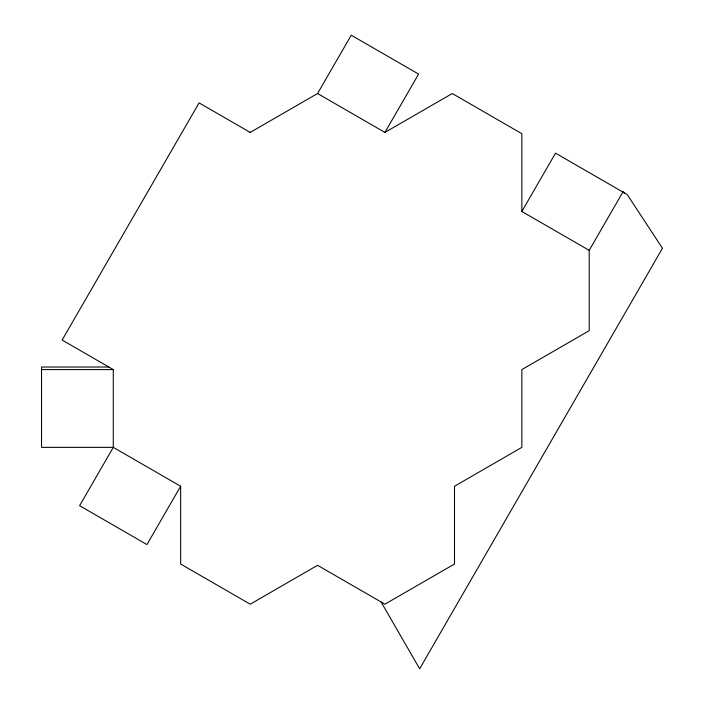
<?xml version="1.0" encoding="UTF-8"?>
<svg xmlns="http://www.w3.org/2000/svg" width="704" height="704" viewBox="0 0 704 704"><rect width="100%" height="100%" fill="white"/><g stroke="black" fill="none" stroke-linecap="round" stroke-linejoin="round"><path stroke-width="1.06" d="M317.566 93.526L351.243 35.2L418.598 74.087L384.921 132.414L317.566 93.526L249.876 132.616M108.838 367.022L41.536 367.022L41.536 447.357L113.282 447.357L180.638 486.244L146.96 544.57L79.605 505.692L113.282 447.357L113.282 369.582L62.137 340.058L199.074 102.89L250.21 132.414M180.638 486.244L180.638 564.018L250.21 604.19L317.566 565.303L384.921 604.19L454.494 564.018L454.494 486.244L521.849 447.357L521.849 369.582L589.204 330.695L589.204 250.36L521.849 211.473L555.526 153.146L627.167 194.498L662.464 248.257L419.663 668.8L381.075 601.964M589.204 250.36L622.882 192.034L623.348 191.726L624.536 193.538M384.921 132.414L452.276 93.526L521.849 133.698L521.849 211.473M41.536 369.582L113.282 369.582"/></g></svg>
